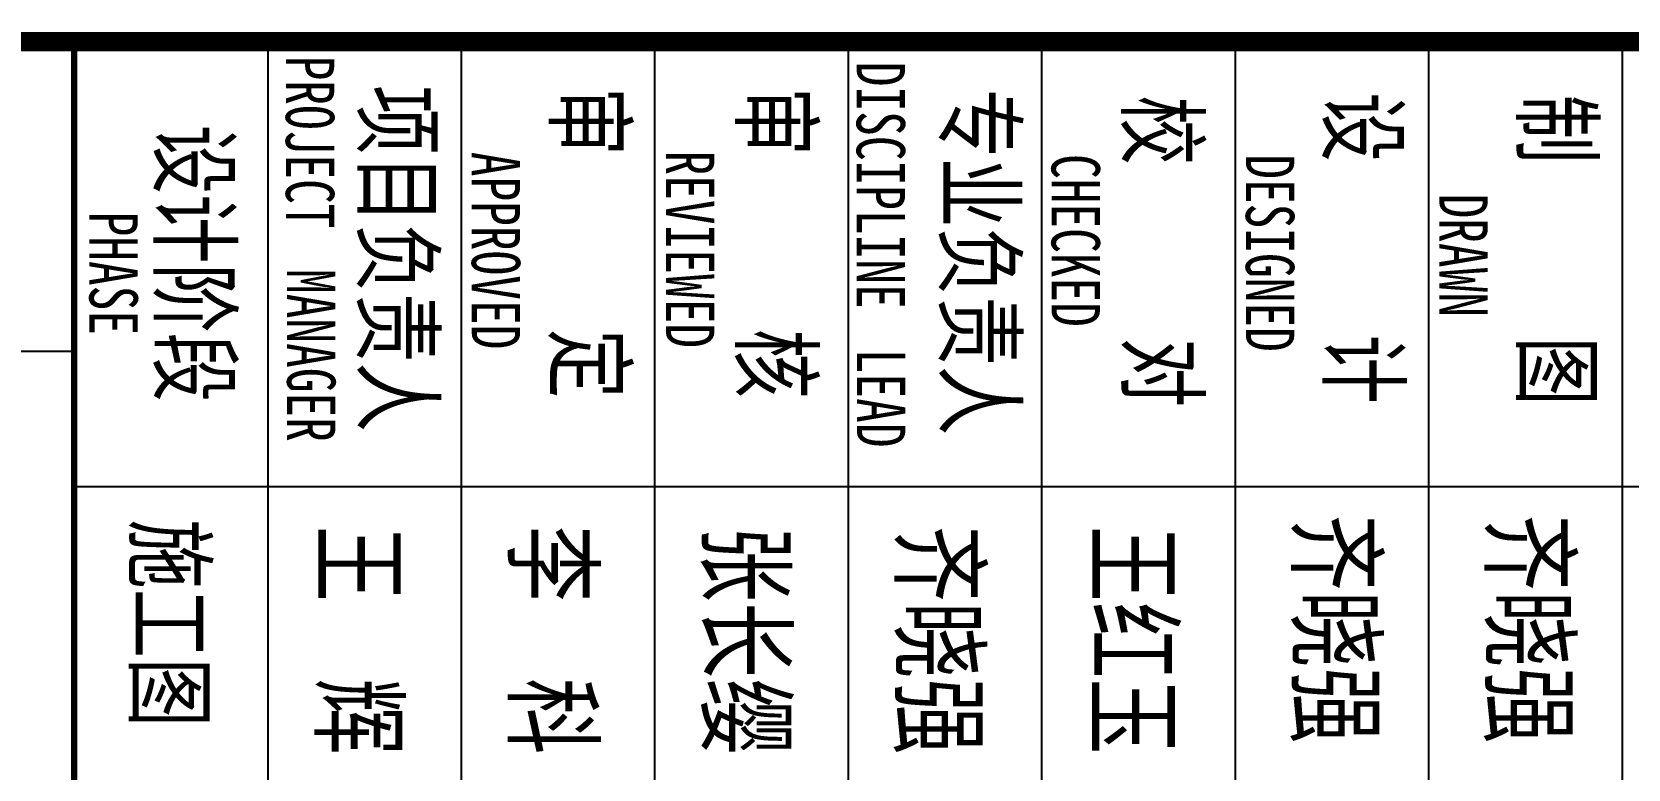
# Model space of a CAD drawing. Extents: x 552102 to 973302, y -80747 to 40012826.
# Drawn here: x 743988 to 753693, y 35700 to 40181 of the extents above; entities that cross this region are included whole.
import ezdxf

# ---------------------------------------------------------------- set-up
doc = ezdxf.new("R2010")
doc.units = 0
doc.header["$LTSCALE"] = 1000
doc.header["$MEASUREMENT"] = 0
doc.layers.add('TK', color=126, linetype='Continuous')
doc.styles.add('-宋体', font='', dxfattribs={"width": 0.8})
doc.styles.get('-宋体').set_extended_font_data('SimSun')

# ---------------------------------------------------------------- blocks, each defined once
blk = doc.blocks.new('电气图框')
at = {"layer": 'TK'}
for p, q in [((375932.2, 251355.9), (375932.2, 298414.7)), ((378638.1, 278415.2), (378638.1, 264297.6)), ((375932.2, 273709.3), (383932.2, 273709.3)), ((375932.2, 272532.9), (383932.2, 272532.9)), ((375932.2, 271356.4), (383932.2, 271356.4)), ((375932.2, 270179.9), (383932.2, 270179.9)), ((375932.2, 269003.4), (383932.2, 269003.4)), ((375932.2, 267827), (383932.2, 267827)), ((375932.2, 266650.5), (383932.2, 266650.5)), ((375932.2, 264297.6), (375932.2, 265474)), ((375932.2, 265474), (383932.2, 265474)), ((377814.6, 256650.5), (377814.6, 264297.6))]:
    blk.add_line(p, q, dxfattribs=at)
at = {"layer": 'TK', "const_width": 117.6}
blk.add_lwpolyline([(375932.2, 308755.9), (383932.2, 308755.9), (383932.2, 251356.4), (375932.2, 251356.4)], close=True, dxfattribs=at)
at = {"layer": 'TK', "const_width": 40}
blk.add_lwpolyline([(375932.2, 264297.6), (383932.2, 264297.6)], dxfattribs=at)
at = {"layer": 'TK', "style": '-宋体', "width": 0.75}
for s, height, p in [('制     图', 411.76, (376253.7, 273109.1)), ('齐晓强', 453.8, (378806.8, 272922.5)), ('DRAWN', 294.12, (376855.7, 272598.5)), ('设     计', 411.76, (376241.6, 271931.6)), ('齐晓强', 453.8, (378806.8, 271746.1)), ('DESIGNED', 294.12, (376617, 271422.2)), ('校     对', 411.76, (376260.6, 270708)), ('王红玉', 453.8, (378874, 270510.5)), ('CHECKED', 294.12, (376615.4, 270240.6)), ('专业负责人', 411.76, (376218.1, 269598.2)), ('齐晓强', 453.8, (378874, 269334.1)), ('DISCIPLINE', 294.12, (376054.7, 269055.4)), ('LEAD', 294.12, (377799, 269057.1)), ('审     核', 411.76, (376207.2, 268359.9)), ('张长缨', 453.8, (378874, 268157.6)), ('REVIEWED', 294.12, (376594.2, 267895.9)), ('审     定', 411.76, (376207.2, 267226)), ('李  科', 453.8, (378874, 266981.1)), ('APPROVED', 294.12, (376602, 266715.2)), ('项目负责人', 411.76, (376197.5, 266060)), ('王  辉', 453.8, (378874, 265804.7)), ('PROJECT', 294.12, (376017.6, 265584.7)), ('MANAGER', 294.12, (377314.6, 265592.3)), ('设计阶段', 411.76, (376437.9, 264824.7)), ('施工图', 411.76, (378836.1, 264673.7)), ('PHASE', 294.12, (376965.5, 264390.3))]:
    blk.add_text(s, height=height, dxfattribs=at).set_placement(p)

msp = doc.modelspace()

# ---------------------------------------------------------------- block references
at = {"rotation": 270}
msp.add_blockref('电气图框', (479947, 416054.5), dxfattribs=at)

doc.saveas('drawing.dxf')
